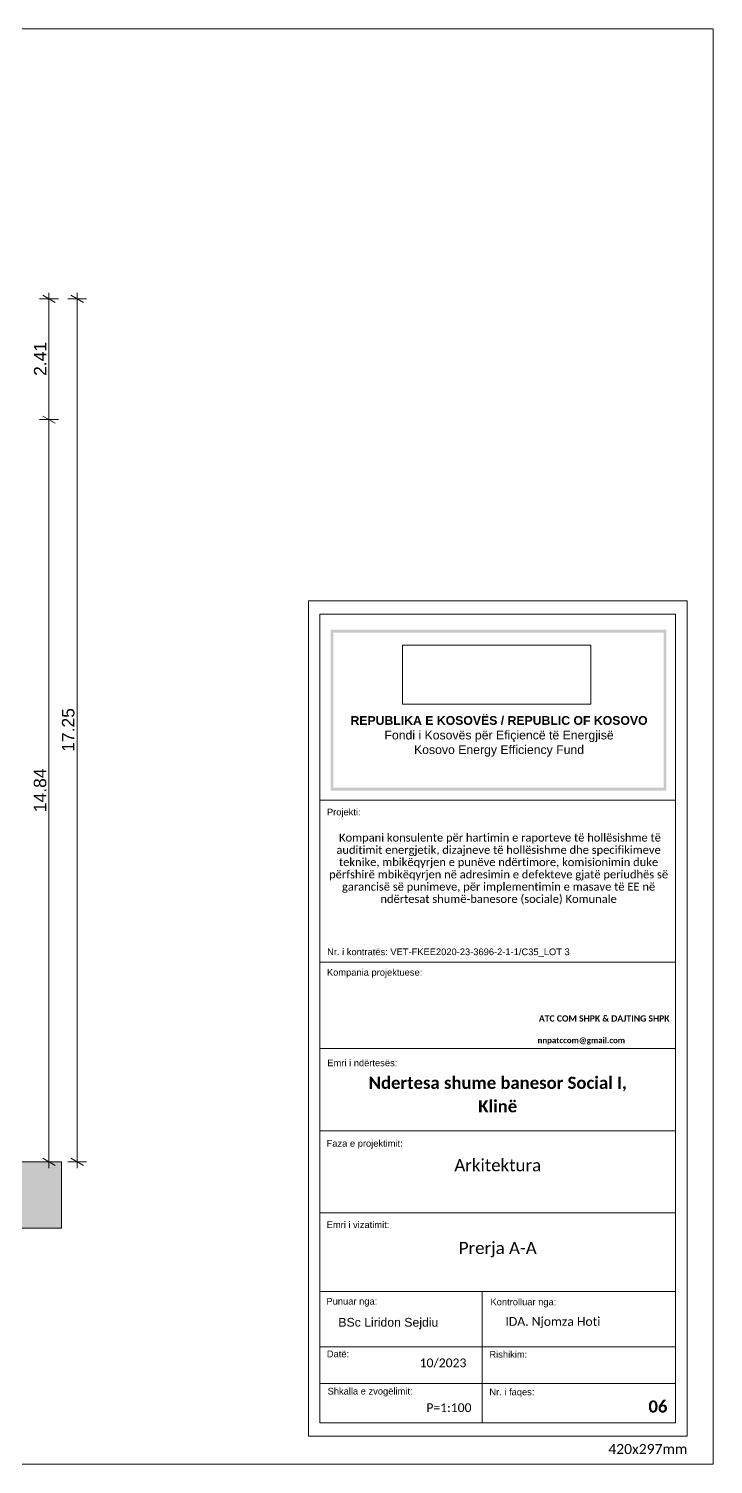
# Model space of a CAD drawing. Header units: feet. Extents: x 2583673 to 2624673, y -122443 to -93743.
# Drawn here: x 2610998 to 2624673, y -122443 to -93743 of the extents above; entities that cross this region are included whole.
import ezdxf

# ---------------------------------------------------------------- set-up
doc = ezdxf.new("R2010")
doc.units = ezdxf.units.FT
doc.header["$MEASUREMENT"] = 0
doc.header["$XCLIPFRAME"] = 0
for name, color, linetype, lineweight in [('2D Drafting - General_Pen_No__1', 7, 'Continuous', 5), ('Annotation - Text_Pen_No__1', 7, 'Continuous', 5), ('Dimensioning - General_Pen_No__1', 7, 'Continuous', 5), ('Dimensioning - General_Pen_No__41', 7, 'Continuous', 5), ('Exterior walls_Pen_No__1', 7, 'Continuous', 5), ('Shell - Roof_Pen_No__1', 7, 'Continuous', 5), ('Shell - Roof_Pen_No__21', 7, 'Continuous', 5)]:
    doc.layers.add(name, color=color, linetype=linetype, lineweight=lineweight)
for name, color, linetype, lineweight, true_color in [('Annotation - Text_Pen_No__61', 7, 'Continuous', 5, 0x6a6a6a), ('Exterior walls_Pen_No__102', 7, 'Continuous', 5, 0xcccccc), ('Shell - Roof_Pen_No__61', 7, 'Continuous', 5, 0x6a6a6a), ('Structural - Bearing_Pen_No__86', 7, 'Continuous', 5, 0x5555ff)]:
    doc.layers.add(name, color=color, linetype=linetype, lineweight=lineweight, true_color=true_color)
doc.layers.add('Dimensioning - General', color=7, linetype='Continuous')
doc.layers.add('Drawing & Figure', color=7, linetype='Continuous')
doc.styles.add('GENERATED_STYLE_1', font='arial.ttf')
doc.styles.add('GENERATED_STYLE_2', font='arialbd.ttf')
doc.styles.add('GENERATED_STYLE_3', font='calibri.ttf')
doc.styles.add('GENERATED_STYLE_4', font='calibrib.ttf')
doc.styles.add('GENERATED_STYLE_5', font='calibril.ttf')
doc.dimstyles.new('GENERATED_STYLE__1', dxfattribs={"dimtxt": 250, "dimasz": 190, "dimexe": 0.18, "dimexo": 3, "dimgap": 0.09, "dimtad": 1, "dimlfac": 0.001, "dimzin": 0, "dimdsep": 46, "dimtxsty": 'GENERATED_STYLE_1', "dimblk": 'ARROWHEAD_2', "dimblk1": 'ARROWHEAD_2', "dimblk2": 'ARROWHEAD_2', "dimcen": 0.09, "dimclrd": 7, "dimclre": 7, "dimclrt": 7, "dimadec": 0, "dimazin": 0, "dimtfac": 1, "dimtdec": 4, "dimtmove": 0, "dimatfit": 3, "dimfxl": 1, "dimtolj": 1, "dimtzin": 0, "dimarcsym": 0})
picture_1 = doc.add_image_def('image1.png', size_in_pixel=(354, 134))

# ---------------------------------------------------------------- blocks, each defined once
blk = doc.blocks.new('*D39', base_point=(2247654, -76425))
at = {"layer": 'Dimensioning - General_Pen_No__1', "color": 7, "linetype": 'Continuous', "lineweight": 5, "transparency": 16777216}
for p, q in [((2611590, -101558), (2611215, -101558)), ((2611277, -101486), (2611527, -101631)), ((2611402, -116398), (2611402, -101558)), ((2611590, -116398), (2611215, -116398)), ((2611277, -116326), (2611527, -116471)), ((2611402, -116521), (2611402, -116398))]:
    blk.add_line(p, q, dxfattribs=at)
at = {"layer": 'Dimensioning - General_Pen_No__1', "color": 7, "lineweight": 5, "transparency": 16777216, "insert": (2611352, -109406), "char_height": 250, "attachment_point": 7, "rotation": 90, "style": 'GENERATED_STYLE_1'}
blk.add_mtext('\\A1;14.84', dxfattribs=at)
blk = doc.blocks.new('ARROWHEAD_2')
at = {"color": 0, "linetype": 'Continuous', "lineweight": 0}
for p, q in [((0, 0), (-1, 0)), ((-0.38, -0.66), (0.38, 0.66))]:
    blk.add_line(p, q, dxfattribs=at)
blk = doc.blocks.new('*D40', base_point=(2247654, -76425))
at = {"layer": 'Dimensioning - General_Pen_No__1', "color": 7, "linetype": 'Continuous', "lineweight": 5, "transparency": 16777216}
for p, q in [((2611590, -99145), (2611215, -99145)), ((2611527, -99217), (2611277, -99073)), ((2611402, -99145), (2611402, -99023)), ((2611402, -101558), (2611402, -99145)), ((2611590, -101558), (2611215, -101558)), ((2611277, -101486), (2611527, -101631))]:
    blk.add_line(p, q, dxfattribs=at)
at = {"layer": 'Dimensioning - General_Pen_No__1', "color": 7, "lineweight": 5, "transparency": 16777216, "insert": (2611352, -100684), "char_height": 250, "attachment_point": 7, "rotation": 90, "style": 'GENERATED_STYLE_1'}
blk.add_mtext('\\A1;2.41', dxfattribs=at)
blk = doc.blocks.new('*D44', base_point=(2247654, -76425))
at = {"layer": 'Dimensioning - General_Pen_No__1', "color": 7, "linetype": 'Continuous', "lineweight": 5, "transparency": 16777216}
for p, q in [((2612153, -99145), (2611778, -99145)), ((2612090, -99217), (2611840, -99073)), ((2611965, -99145), (2611965, -99023)), ((2611965, -116398), (2611965, -99145)), ((2612153, -116398), (2611778, -116398)), ((2611840, -116326), (2612090, -116471)), ((2611965, -116521), (2611965, -116398))]:
    blk.add_line(p, q, dxfattribs=at)
at = {"layer": 'Dimensioning - General_Pen_No__1', "color": 7, "lineweight": 5, "transparency": 16777216, "insert": (2611915, -108199), "char_height": 250, "attachment_point": 7, "rotation": 90, "style": 'GENERATED_STYLE_1'}
blk.add_mtext('\\A1;17.25', dxfattribs=at)

msp = doc.modelspace()

# ---------------------------------------------------------------- hatches: boundary and pattern name
at = {"layer": 'Exterior walls_Pen_No__102', "linetype": 'Continuous', "lineweight": 5, "true_color": 0xcccccc}
h = msp.add_hatch(dxfattribs=at)
h.set_pattern_fill('EARTH', color=254, style=0, pattern_type=2)
h.set_pattern_definition([(45, (2247653.82, -76424.97), (-137.88582, 137.88582), []), (45, (2247607.86, -76379), (-275.77163, 275.77163), []), (45, (2247561.9, -76333.04), (-275.77163, 275.77163), []), (135, (2247515.937, -76287.08), (45.961939, 45.961939), [194.99999, -194.99999])])
h.paths.add_polyline_path([(2593537.497, -116618.346), (2589354.283, -116618.346), (2589354.283, -117724.346), (2611653.068, -117724.346), (2611653.068, -116398.346), (2609350.83, -116398.346), (2609350.83, -116887.929), (2593537.497, -116887.929)])
at = {"layer": 'Structural - Bearing_Pen_No__86', "linetype": 'Continuous', "lineweight": 5, "true_color": 0x5555ff}
for points in [[(2617026.978, -105756.958), (2618298.218, -105756.958), (2618298.218, -105814.576), (2617084.596, -105814.576), (2617084.596, -108840.724), (2617026.978, -108840.724)], [(2617637.115, -105814.576), (2617637.115, -105756.958), (2623738.882, -105756.958), (2623738.882, -108840.724), (2623681.264, -108840.724), (2623681.264, -105814.576)], [(2617026.978, -107789.957), (2617084.596, -107789.957), (2617084.596, -108918.121), (2618298.218, -108918.121), (2618298.218, -108975.739), (2617026.978, -108975.739)], [(2617637.115, -108975.739), (2617637.115, -108918.121), (2623681.264, -108918.121), (2623681.264, -107789.957), (2623738.882, -107789.957), (2623738.882, -108975.739)]]:
    msp.add_hatch(color=173, dxfattribs=at).paths.add_polyline_path(points)

# ---------------------------------------------------------------- linework, layer by layer
at = {"layer": '2D Drafting - General_Pen_No__1', "color": 7, "linetype": 'Continuous', "lineweight": 5}
msp.add_line((2624673.367, -122442.756), (2621535.276, -122442.756), dxfattribs=at)
at = {"layer": 'Exterior walls_Pen_No__1', "color": 7, "linetype": 'Continuous', "lineweight": 5, "flags": 128}
msp.add_lwpolyline([(2593537.497, -116618.346), (2589354.283, -116618.346), (2589354.283, -117724.346), (2611653.068, -117724.346), (2611653.068, -116398.346), (2609350.83, -116398.346), (2609350.83, -116887.929), (2593537.497, -116887.929)], close=True, dxfattribs=at)
at = {"layer": 'Shell - Roof_Pen_No__1', "color": 7, "linetype": 'Continuous', "lineweight": 5}
for p, q in [((2616584.355, -105181.538), (2624150.32, -105181.538)), ((2616584.355, -112404.847), (2616584.355, -105181.538)), ((2624150.32, -105181.538), (2624150.32, -121821.005)), ((2624150.32, -105181.538), (2624150.32, -121881.853)), ((2616814.827, -112404.847), (2616814.827, -105444.05)), ((2616814.827, -105444.05), (2623919.848, -105444.05)), ((2623919.848, -105444.05), (2623919.848, -112404.847)), ((2623919.848, -109168.679), (2616814.827, -109168.679)), ((2616814.827, -121611.386), (2616814.827, -109734.041)), ((2623919.848, -109734.041), (2623919.848, -121611.386)), ((2623919.848, -112404.847), (2616814.827, -112404.847)), ((2623919.848, -112404.847), (2616814.827, -112404.847)), ((2623919.848, -114133.012), (2616814.827, -114133.012)), ((2623919.848, -115775.137), (2616814.827, -115775.137)), ((2623919.848, -117417.262), (2616814.827, -117417.262)), ((2623919.848, -118989.487), (2616814.827, -118989.487)), ((2620058.664, -118989.487), (2620058.664, -121611.386)), ((2623919.848, -120096.516), (2616814.827, -120096.516)), ((2623919.848, -120824.369), (2616814.827, -120824.369)), ((2623919.848, -121611.386), (2616814.827, -121611.386)), ((2624150.32, -121881.853), (2616584.355, -121881.853)), ((2624150.32, -121881.853), (2616584.355, -121881.853))]:
    msp.add_line(p, q, dxfattribs=at)
at = {"layer": 'Shell - Roof_Pen_No__21', "color": 7, "linetype": 'Continuous', "lineweight": 5}
for p, q in [((2583673.367, -93742.756), (2624673.367, -93742.756)), ((2624673.367, -122442.756), (2624673.367, -93742.756)), ((2624673.367, -122442.756), (2624673.367, -93742.756)), ((2583673.367, -122442.756), (2624673.367, -122442.756))]:
    msp.add_line(p, q, dxfattribs=at)
at = {"layer": 'Shell - Roof_Pen_No__61', "color": 251, "linetype": 'Continuous', "lineweight": 5, "true_color": 0x6a6a6a}
msp.add_line((2616584.355, -121881.853), (2616584.355, -109734.041), dxfattribs=at)

# ---------------------------------------------------------------- texts
at = {"layer": 'Annotation - Text_Pen_No__1', "color": 7, "style": 'GENERATED_STYLE_3'}
msp.add_text('IDA. Njomza Hoti', height=175, dxfattribs=at).set_placement((2620521.804, -119674.651))
at = {"layer": 'Annotation - Text_Pen_No__1', "color": 7, "linetype": 'Continuous', "lineweight": 5, "attachment_point": 2}
for s, insert, char_height, style in [('\\A1;REPUBLIKA E KOSOVËS / REPUBLIC OF KOSOVO\\P{\\fArial|b0|i0|c0|p34;Fondi i Kosovës për Efiçiencë të Energjisë\\PKosovo Energy Efficiency Fund\\P}', (2620393.801, -107484.903), 175, 'GENERATED_STYLE_2'), ('\\A1;ATC COM SHPK & DAJTING SHPK ', (2622494.396, -113466.994), 125, 'GENERATED_STYLE_4'), ('\\A1;Arkitektura', (2620367.337, -116342.297), 242.5, 'GENERATED_STYLE_3'), ('\\A1;Prerja A-A', (2620367.337, -117996.838), 242.5, 'GENERATED_STYLE_3'), ('\\A1;BSc Liridon Sejdiu', (2618182.296, -119516.292), 175, 'GENERATED_STYLE_1'), ('\\A1;10/2023', (2619274.671, -120327.557), 175, 'GENERATED_STYLE_3'), ('\\A1;P=1:100', (2619392.255, -121222.896), 175, 'GENERATED_STYLE_3'), ('\\A1; 06', (2623525.79, -121165.973), 242.5, 'GENERATED_STYLE_4')]:
    msp.add_mtext(s, dxfattribs=dict(at, insert=insert, char_height=char_height, style=style))
at = {"layer": 'Annotation - Text_Pen_No__1', "color": 7, "linetype": 'Continuous', "lineweight": 5, "insert": (2620384.303, -109833.239), "char_height": 160, "width": 6797.99537, "attachment_point": 2, "line_spacing_factor": 0.919632, "style": 'GENERATED_STYLE_5'}
msp.add_mtext('\\A1; Kompani konsulente për hartimin e raporteve të hollësishme të auditimit energjetik, dizajneve të hollësishme dhe specifikimeve teknike, mbikëqyrjen e punëve ndërtimore, komisionimin duke përfshirë mbikëqyrjen në adresimin e defekteve gjatë periudhës së garancisë së punimeve, për implementimin e masave të EE në ndërtesat shumë-banesore (sociale) Komunale', dxfattribs=at)
at = {"layer": 'Annotation - Text_Pen_No__1', "color": 7, "linetype": 'Continuous', "lineweight": 5, "insert": (2620367.337, -114694.711), "char_height": 242.5, "attachment_point": 2, "line_spacing_factor": 1.16153, "style": 'GENERATED_STYLE_4'}
msp.add_mtext('\\A1;Ndertesa shume banesor Social I, \\PKlinë', dxfattribs=at)
at = {"layer": 'Annotation - Text_Pen_No__61', "color": 251, "linetype": 'Continuous', "lineweight": 5, "true_color": 0x6a6a6a, "insert": (2623366.88, -122037.635), "char_height": 200, "attachment_point": 2, "style": 'GENERATED_STYLE_3'}
msp.add_mtext('\\A1;420x297mm', dxfattribs=at)
at = {"layer": 'Dimensioning - General_Pen_No__41', "color": 7, "linetype": 'Continuous', "lineweight": 5, "char_height": 133.375, "attachment_point": 7, "style": 'GENERATED_STYLE_1'}
for s, insert in [('\\A1;Projekti:', (2616955.696, -109509.217)), ('\\A1;Nr. i kontratës: VET-FKEE2020-23-3696-2-1-1/C35_LOT 3', (2616959.443, -112302.81)), ('\\A1;Kompania projektuese:', (2616954.788, -112714.56)), ('\\A1;Emri i ndërtesës:', (2616963.353, -114486.766)), ('\\A1;Faza e projektimit:', (2616949.156, -116133.742)), ('\\A1;Emri i vizatimit:', (2616949.621, -117722.019)), ('\\A1;Punuar nga:', (2616945.461, -119290.581)), ('\\A1;Kontrolluar nga:', (2620223.098, -119303.758)), ('\\A1;Datë:', (2616953.466, -120305.367)), ('\\A1;Rishikim:', (2620201.304, -120313.589)), ('\\A1;Shkalla e zvogëlimit:', (2616968.301, -121087.97)), ('\\A1;Nr. i faqes:', (2620200.12, -121103.566))]:
    msp.add_mtext(s, dxfattribs=dict(at, insert=insert))
at = {"layer": 'Dimensioning - General_Pen_No__41', "color": 7, "linetype": 'Continuous', "lineweight": 5, "insert": (2621164.444, -114054.203), "char_height": 115, "attachment_point": 7, "line_spacing_factor": 0.922253, "style": 'GENERATED_STYLE_1'}
msp.add_mtext('\\A1;\\pt737.29,1517,2350.4,3281.9;{\\fCalibri|b1|i0|c0|p34;nnpatccom@gmail.com}', dxfattribs=at)

# ---------------------------------------------------------------- dimensions: what is measured, and where the dimension line sits
at = {"layer": 'Dimensioning - General', "color": 7, "linetype": 'Continuous', "lineweight": 5}
for base, p1, p2, picture, middle in [((2611402.282, -99144.778), (2608100.83, -101558.346), (2599935.224, -99144.778), '*D40', (2611227.282, -100359.428)), ((2611965.417, -99144.778), (2608930.83, -116398.346), (2599935.224, -99144.778), '*D44', (2611790.417, -107778.989)), ((2611402.282, -101558.346), (2609350.83, -116398.346), (2608100.83, -101558.346), '*D39', (2611227.282, -108985.773))]:
    dim = msp.add_linear_dim(base=base, p1=p1, p2=p2, angle=90, dimstyle='GENERATED_STYLE__1', dxfattribs=at)
    dim.commit()
    dim.dimension.update_dxf_attribs({"geometry": picture, "text_midpoint": middle, "dimtype": 160, "text_rotation": 90})

# ---------------------------------------------------------------- pictures from other files: only their frames are drawn
at = {"layer": 'Drawing & Figure', "linetype": 'Continuous', "lineweight": 0}
image = msp.add_image(picture_1, insert=(2618466.355, -107249.658), size_in_units=(3758.688, 1183.979), dxfattribs=at)
image.set_boundary_path([(-0.5, -0.5), (353.5, 133.5)])

doc.saveas('drawing.dxf')
